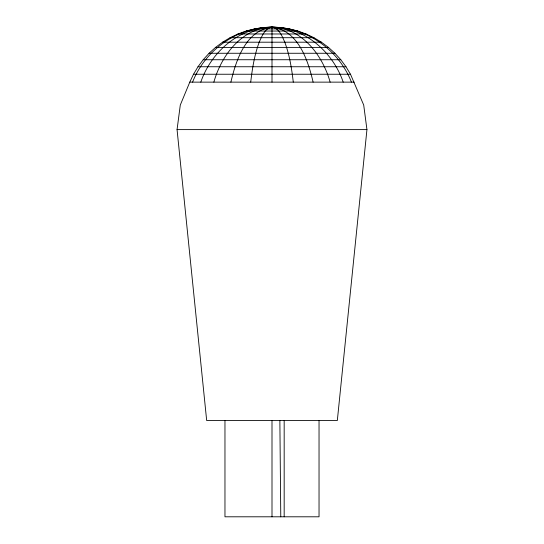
<?xml version="1.0" encoding="UTF-8"?>
<svg xmlns="http://www.w3.org/2000/svg" width="544" height="544" viewBox="0 0 544 544"><rect width="100%" height="100%" fill="white"/><g stroke="black" fill="none" stroke-linecap="round" stroke-linejoin="round"><path stroke-width="0.82" d="M366.942 129.608L337.328 420.519L206.672 420.519L177.058 129.608L180.295 105.033L189.781 82.137L193.514 74.242L198.002 66.749L203.204 59.738L209.073 53.264L215.54 47.403L222.557 42.201L230.051 37.706L237.946 33.973L246.167 31.035L254.64 28.907L263.276 27.628L272 27.2L280.724 27.628L289.36 28.907L297.833 31.035L306.054 33.973L313.949 37.706L321.443 42.201L328.46 47.403L334.927 53.264L340.796 59.738L345.998 66.749L350.486 74.242L363.705 105.033L366.942 129.608L177.058 129.608M250.723 82.137C252.273 68.612 254.442 55.012 259.202 42.201C261.834 36.373 264.744 28.22 272 27.2C306.558 26.88 339.041 50.13 351.417 82.137M230.887 82.137C235.98 60.241 245.908 30.042 272 27.2C304.742 27.003 332.982 52.102 343.203 82.137M213.86 82.137C221.252 55.556 242.039 27.662 272 27.2C301.961 27.662 322.748 55.556 330.14 82.137M200.797 82.137C211.018 52.102 239.258 27.003 272 27.2C298.092 30.042 308.02 60.241 313.113 82.137M192.583 82.137C204.959 50.13 237.442 26.88 272 27.2C279.256 28.22 282.166 36.373 284.798 42.201C289.558 55.012 291.727 68.612 293.277 82.137M263.276 27.628L280.724 27.628M254.64 28.907L289.36 28.907M246.167 31.035L297.833 31.035M237.946 33.973L306.054 33.973M230.051 37.706L313.949 37.706M222.557 42.201L321.443 42.201M215.54 47.403L328.46 47.403M209.073 53.264L334.927 53.264M203.204 59.738L340.796 59.738M198.002 66.749L345.998 66.749M193.514 74.242L350.486 74.242M189.781 82.137L354.219 82.137M279.868 420.519L280.772 516.8M319.036 420.519L319.036 516.8L224.964 516.8L224.964 420.519M284.172 420.519L284.172 516.8M272 27.2L272 82.137M272 420.519L272 516.8"/></g></svg>
